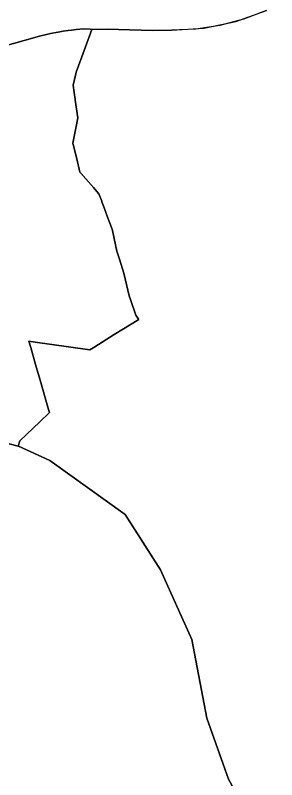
# Model space of a CAD drawing. Header units: inches. Extents: x 11258954 to 11313122, y 3645444 to 3695200.
# Drawn here: x 11298389 to 11299477, y 3665612 to 3668798 of the extents above; entities that cross this region are included whole.
import ezdxf

# ---------------------------------------------------------------- set-up
doc = ezdxf.new("R2010")
doc.units = ezdxf.units.IN
doc.header["$MEASUREMENT"] = 0
doc.layers.add('SchoolZone_Elementary', color=251, linetype='Continuous')

msp = doc.modelspace()

# ---------------------------------------------------------------- linework, layer by layer
at = {"layer": 'SchoolZone_Elementary'}
for points in [[(11299433.9645, 3668818.1925, 0), (11299339.1472, 3668781.4291, 0), (11299240.9033, 3668755.1607, 0), (11299140.3909, 3668739.6969, 0), (11299038.7945, 3668735.22, 0), (11299038.578, 3668735.899, 0), (11298959.6685, 3668734.8945, 0), (11298771.0215, 3668739.3855, 0), (11298707.391, 3668738.779, 0), (11298700.9545, 3668739.342, 0), (11298672.626, 3668741.82, 0), (11298641.9865, 3668738.774, 0), (11298622.9975, 3668736.0665, 0), (11298609.506, 3668734.2625, 0), (11298588.25, 3668731.282, 0), (11298567.464, 3668727.282, 0), (11298535.705, 3668721.3125, 0), (11298484.9205, 3668709.2315, 0), (11298460.9935, 3668702.672, 0), (11298347.3015, 3668670.1575, 0)], [(11299476.7915, 3665249.03, 0), (11299276.816, 3665613.9845, 0), (11299186.8275, 3665868.953, 0), (11299124.335, 3666196.412, 0), (11298993.414, 3666486.6885, 0), (11298845.9325, 3666717.9095, 0), (11298533.4715, 3666942.8815, 0), (11298402.238, 3667001.624, 0), (11298400.6215, 3667002.044, 0), (11298408.7935, 3667024.5875, 0), (11298491.1545, 3667103.7545, 0), (11298531.095, 3667142.1465, 0), (11298527.59, 3667154.3915, 0), (11298527.5865, 3667154.404, 0), (11298492.389, 3667277.3655, 0), (11298473.5435, 3667343.2015, 0), (11298453.5205, 3667413.152, 0), (11298445.881, 3667439.84, 0), (11298471.358, 3667436.169, 0), (11298610.887, 3667416.064, 0), (11298699.5315, 3667403.291, 0), (11298719.761, 3667416.167, 0), (11298800.8495, 3667467.7785, 0), (11298902.6745, 3667529.387, 0), (11298901.244, 3667531.678, 0), (11298890.78, 3667548.435, 0), (11298868.0525, 3667613.5825, 0), (11298862.581, 3667629.2655, 0), (11298851.3455, 3667676.4965, 0), (11298840.2675, 3667723.065, 0), (11298822.605, 3667781.181, 0), (11298812.253, 3667815.243, 0), (11298806.764, 3667841.0075, 0), (11298794.009, 3667900.876, 0), (11298793.564, 3667902.964, 0), (11298771.897, 3667960.633, 0), (11298757.2105, 3667999.7235, 0), (11298749.4445, 3668020.3945, 0), (11298748.654, 3668022.4985, 0), (11298736.7865, 3668054.085, 0), (11298714.2315, 3668080.0165, 0), (11298662.529, 3668139.457, 0), (11298658.453, 3668144.1435, 0), (11298644.8535, 3668199.2765, 0), (11298630.0915, 3668259.1225, 0), (11298628.995, 3668263.5695, 0), (11298629.1625, 3668264.4655, 0), (11298643.515, 3668341.228, 0), (11298648.8875, 3668369.963, 0), (11298648.889, 3668369.9705, 0), (11298642.7505, 3668416.013, 0), (11298634.7975, 3668475.6655, 0), (11298630.689, 3668506.4825, 0), (11298641.387, 3668553.8805, 0), (11298642.7985, 3668560.133, 0), (11298675.388, 3668650.267, 0), (11298681.0625, 3668665.961, 0), (11298707.391, 3668738.779, 0), (11298771.0215, 3668739.3855, 0), (11298959.6685, 3668734.8945, 0), (11299038.578, 3668735.899, 0), (11299038.7945, 3668735.22, 0), (11299174.0744, 3668743.6371, 0), (11299306.7235, 3668771.489, 0), (11299433.9645, 3668818.1925, 0)], [(11298347.3015, 3668670.1575, 0), (11298460.9935, 3668702.672, 0), (11298484.9205, 3668709.2315, 0), (11298535.705, 3668721.3125, 0), (11298567.464, 3668727.282, 0), (11298588.25, 3668731.282, 0), (11298609.506, 3668734.2625, 0), (11298622.9975, 3668736.0665, 0), (11298641.9865, 3668738.774, 0), (11298672.626, 3668741.82, 0), (11298700.9545, 3668739.342, 0), (11298707.391, 3668738.779, 0), (11298681.0625, 3668665.961, 0), (11298675.388, 3668650.267, 0), (11298642.7985, 3668560.133, 0), (11298641.387, 3668553.8805, 0), (11298630.689, 3668506.4825, 0), (11298634.7975, 3668475.6655, 0), (11298642.7505, 3668416.013, 0), (11298648.889, 3668369.9705, 0), (11298648.8875, 3668369.963, 0), (11298643.515, 3668341.228, 0), (11298629.1625, 3668264.4655, 0), (11298628.995, 3668263.5695, 0), (11298630.0915, 3668259.1225, 0), (11298644.8535, 3668199.2765, 0), (11298658.453, 3668144.1435, 0), (11298662.529, 3668139.457, 0), (11298714.2315, 3668080.0165, 0), (11298736.7865, 3668054.085, 0), (11298748.654, 3668022.4985, 0), (11298749.4445, 3668020.3945, 0), (11298757.2105, 3667999.7235, 0), (11298771.897, 3667960.633, 0), (11298793.564, 3667902.964, 0), (11298794.009, 3667900.876, 0), (11298806.764, 3667841.0075, 0), (11298812.253, 3667815.243, 0), (11298822.605, 3667781.181, 0), (11298840.2675, 3667723.065, 0), (11298851.3455, 3667676.4965, 0), (11298862.581, 3667629.2655, 0), (11298868.0525, 3667613.5825, 0), (11298890.78, 3667548.435, 0), (11298901.244, 3667531.678, 0), (11298902.6745, 3667529.387, 0), (11298800.8495, 3667467.7785, 0), (11298719.761, 3667416.167, 0), (11298699.5315, 3667403.291, 0), (11298610.887, 3667416.064, 0), (11298471.358, 3667436.169, 0), (11298445.881, 3667439.84, 0), (11298453.5205, 3667413.152, 0), (11298473.5435, 3667343.2015, 0), (11298492.389, 3667277.3655, 0), (11298527.5865, 3667154.404, 0), (11298527.59, 3667154.3915, 0), (11298531.095, 3667142.1465, 0), (11298491.1545, 3667103.7545, 0), (11298408.7935, 3667024.5875, 0), (11298400.6215, 3667002.044, 0), (11298029.416, 3667098.517, 0)], [(11298029.416, 3667098.517, 0), (11298400.6215, 3667002.044, 0), (11298402.238, 3667001.624, 0), (11298533.4715, 3666942.8815, 0), (11298845.9325, 3666717.9095, 0), (11298993.414, 3666486.6885, 0), (11299124.335, 3666196.412, 0), (11299186.8275, 3665868.953, 0), (11299276.816, 3665613.9845, 0), (11299476.7915, 3665249.03, 0)]]:
    msp.add_polyline3d(points, dxfattribs=at)

doc.saveas('drawing.dxf')
